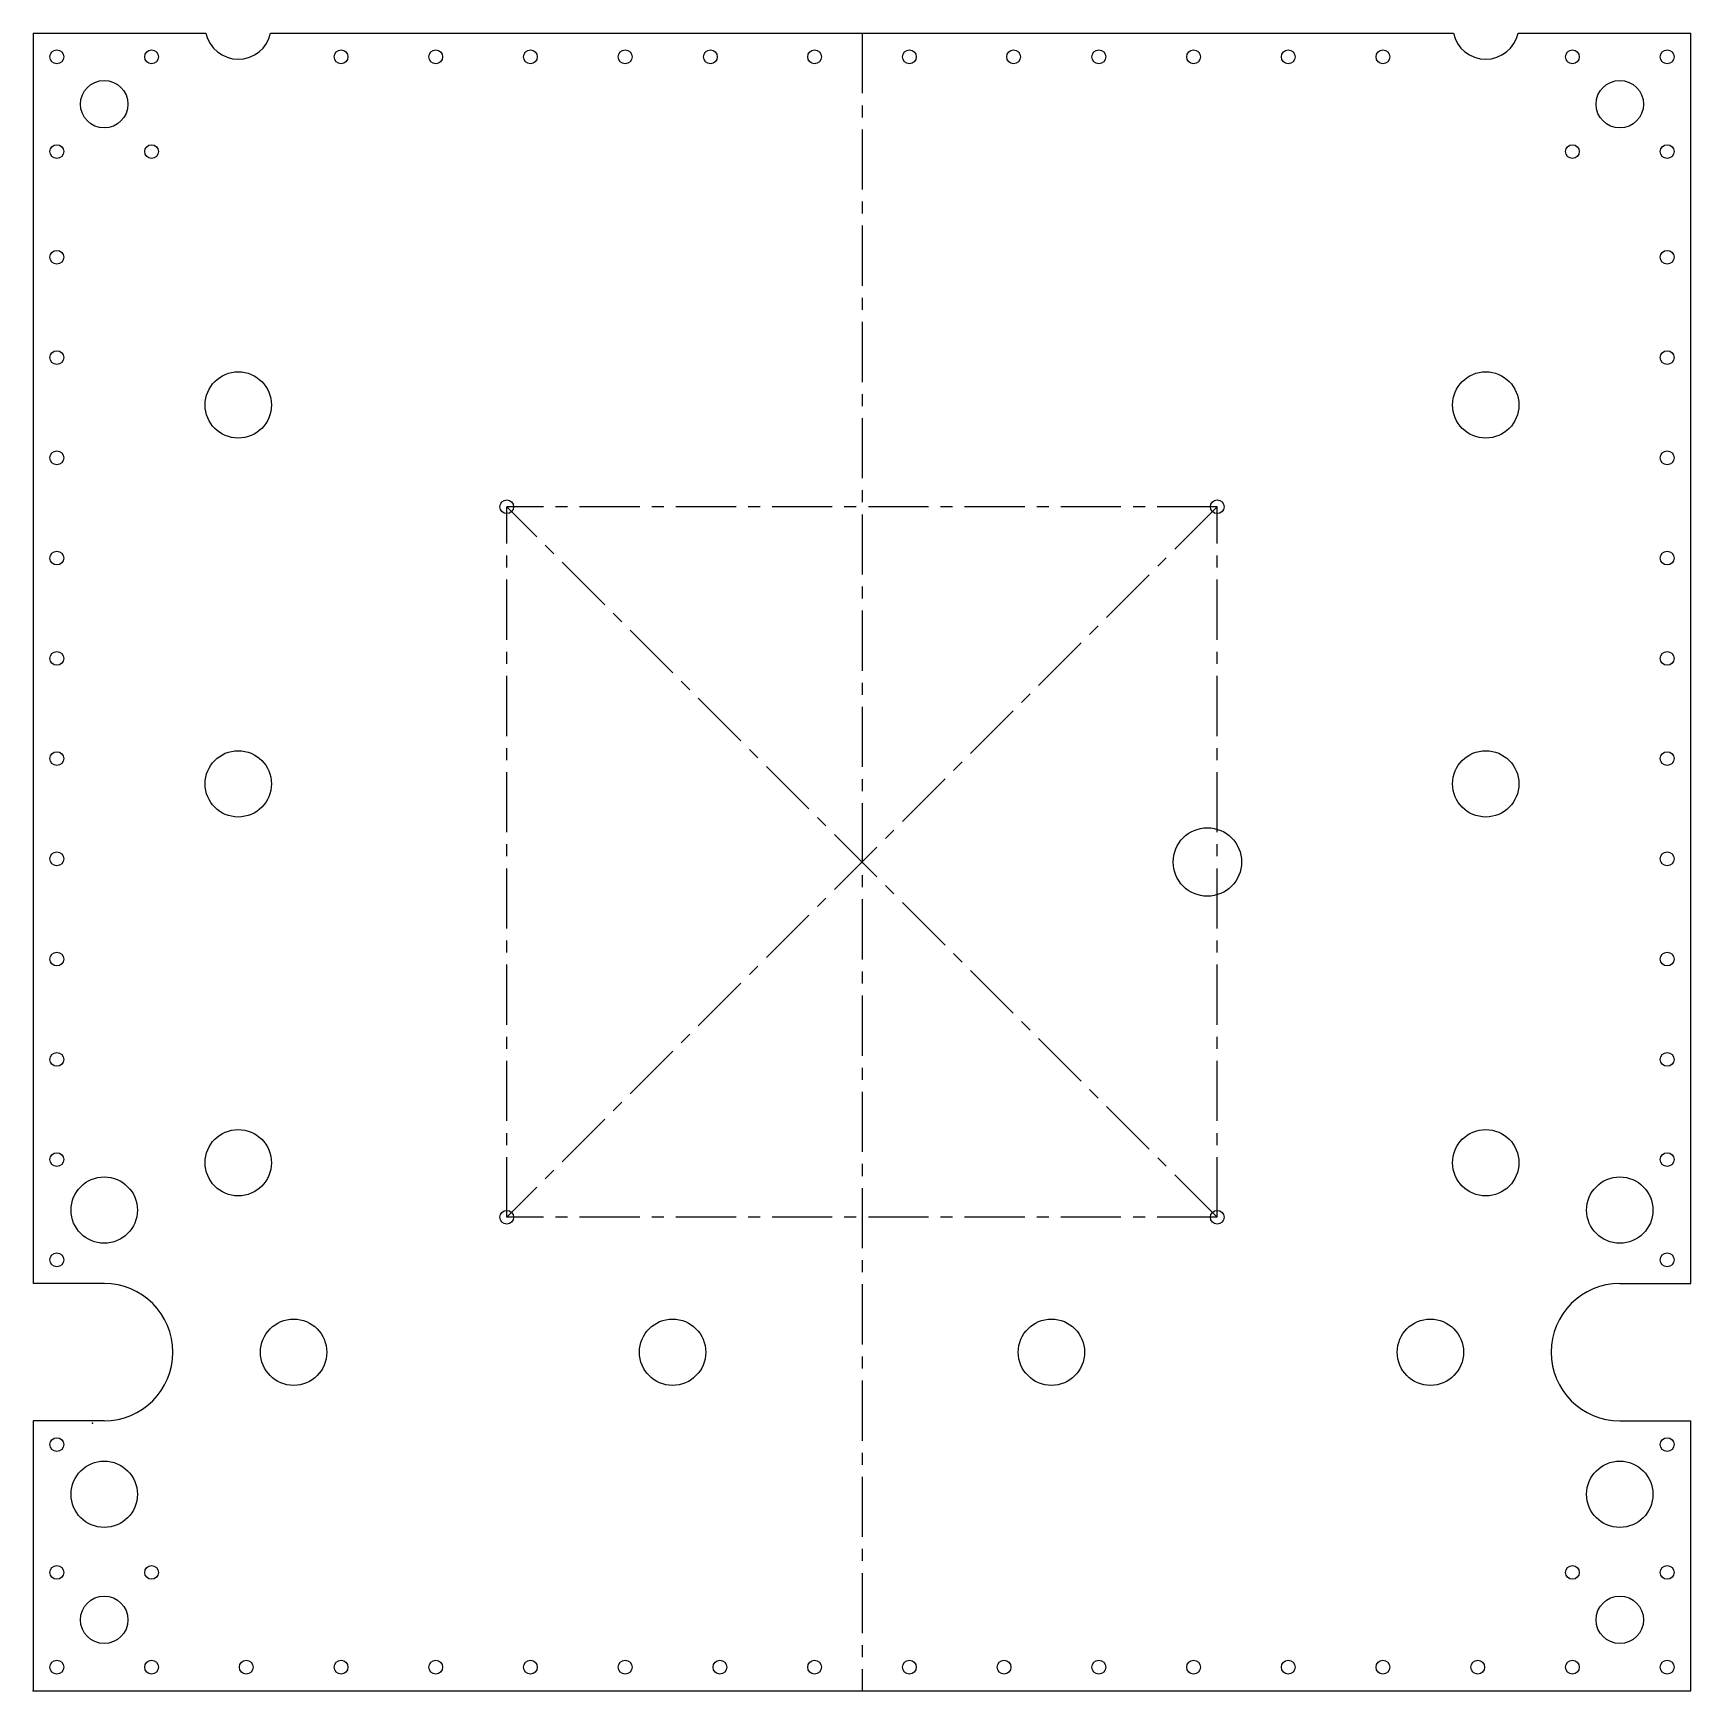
# Model space of a CAD drawing. Header units: millimetres. Extents: x 0 to 350, y 0 to 350.
import ezdxf

# ---------------------------------------------------------------- set-up
doc = ezdxf.new("R2010")
doc.units = ezdxf.units.MM
doc.header["$PDSIZE"] = -1
doc.linetypes.add('CENTERX2', pattern=[20.32, 12.7, -2.54, 2.54, -2.54])

msp = doc.modelspace()

# ---------------------------------------------------------------- linework, layer by layer
at = {"color": 7, "linetype": 'Continuous'}
for p, q in [((0, 350), (36.46, 350)), ((0, 350), (0, 86)), ((50.14, 350), (299.86, 350)), ((313.54, 350), (350, 350)), ((350, 86), (350, 350)), ((15, 86), (0, 86)), ((335, 86), (350, 86)), ((15, 57), (0, 57)), ((0, 57), (0, 0)), ((335, 57), (350, 57)), ((350, 0), (350, 57)), ((0, 0), (350, 0))]:
    msp.add_line(p, q, dxfattribs=at)
at = {"color": 7, "linetype": 'CENTERX2'}
for p, q in [((175, 350), (175, 0)), ((250, 250), (100, 250)), ((100, 100), (100, 250)), ((250, 100), (100, 250)), ((250, 250), (100, 100)), ((250, 100), (250, 250)), ((250, 100), (100, 100))]:
    msp.add_line(p, q, dxfattribs=at)
at = {"color": 7, "linetype": 'Continuous'}
for centre, radius in [((5, 345), 1.45), ((25, 345), 1.45), ((65, 345), 1.45), ((85, 345), 1.45), ((105, 345), 1.45), ((125, 345), 1.45), ((143, 345), 1.45), ((165, 345), 1.45), ((185, 345), 1.45), ((207, 345), 1.45), ((225, 345), 1.45), ((245, 345), 1.45), ((265, 345), 1.45), ((285, 345), 1.45), ((325, 345), 1.45), ((345, 345), 1.45), ((15, 335), 5), ((335, 335), 5), ((5, 325), 1.45), ((25, 325), 1.45), ((325, 325), 1.45), ((345, 325), 1.45), ((5, 302.67), 1.45), ((345, 302.67), 1.45), ((5, 281.5), 1.45), ((345, 281.5), 1.45), ((43.3, 271.5), 7), ((306.7, 271.5), 7), ((5, 260.33), 1.45), ((345, 260.33), 1.45), ((100, 250), 1.45), ((250, 250), 1.45), ((5, 239.17), 1.45), ((345, 239.17), 1.45), ((5, 218), 1.45), ((345, 218), 1.45), ((5, 196.83), 1.45), ((43.3, 191.5), 7), ((306.7, 191.5), 7), ((345, 196.83), 1.45), ((247.92, 175), 7.22), ((5, 175.67), 1.45), ((345, 175.67), 1.45), ((5, 154.5), 1.45), ((345, 154.5), 1.45), ((5, 133.33), 1.45), ((345, 133.33), 1.45), ((43.3, 111.5), 7), ((306.7, 111.5), 7), ((5, 112.17), 1.45), ((345, 112.17), 1.45), ((15, 101.5), 7), ((335, 101.5), 7), ((100, 100), 1.45), ((250, 100), 1.45), ((5, 91), 1.45), ((345, 91), 1.45), ((55, 71.5), 7), ((135, 71.5), 7), ((215, 71.5), 7), ((295, 71.5), 7), ((5, 52), 1.45), ((345, 52), 1.45), ((15, 41.5), 7), ((335, 41.5), 7), ((5, 25), 1.45), ((25, 25), 1.45), ((325, 25), 1.45), ((345, 25), 1.45), ((15, 15), 5), ((335, 15), 5), ((5, 5), 1.45), ((25, 5), 1.45), ((45, 5), 1.45), ((65, 5), 1.45), ((85, 5), 1.45), ((105, 5), 1.45), ((125, 5), 1.45), ((145, 5), 1.45), ((165, 5), 1.45), ((185, 5), 1.45), ((205, 5), 1.45), ((225, 5), 1.45), ((245, 5), 1.45), ((265, 5), 1.45), ((285, 5), 1.45), ((305, 5), 1.45), ((325, 5), 1.45), ((345, 5), 1.45)]:
    msp.add_circle(centre, radius, dxfattribs=at)
for centre, radius, start, end in [((43.3, 351.5), 7, 192.3736, 347.6264), ((306.7, 351.5), 7, 192.3736, 347.6264), ((15, 71.5), 14.5, 270, 90), ((335, 71.5), 14.5, 90, 270)]:
    msp.add_arc(centre, radius, start, end, dxfattribs=at)
for p in [(175, 175), (12.55, 56.5), (0, 0)]:
    msp.add_point(p, dxfattribs=at)

doc.saveas('drawing.dxf')
